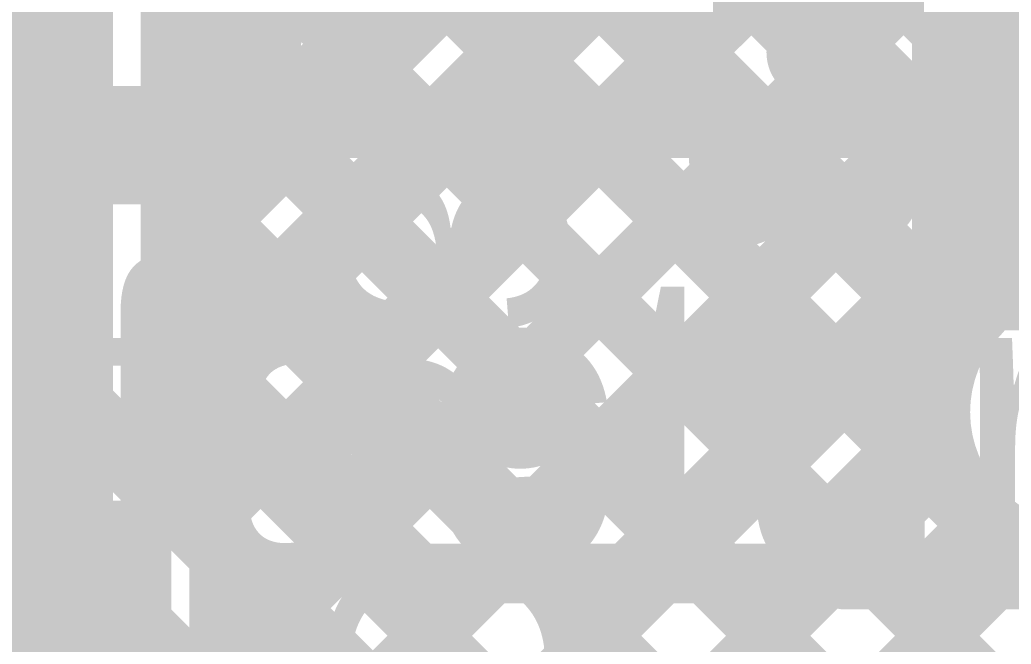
# Model space of a CAD drawing. Header units: millimetres. Extents: x -0.33 to 3.26, y -0.12 to 2.83.
# Drawn here: x 1.5893 to 1.7551, y 1.6302 to 1.7346 of the extents above; entities that cross this region are included whole.
import ezdxf

# ---------------------------------------------------------------- set-up
doc = ezdxf.new("R2010")
doc.units = ezdxf.units.MM
doc.header["$MEASUREMENT"] = 0
for name, color, linetype in [('BottomLayer', 5, 'Continuous'), ('BottomOverlay', 54, 'Continuous'), ('BottomPaste', 16, 'Continuous'), ('BottomSolder', 6, 'Continuous'), ('TopLayer', 1, 'Continuous'), ('TopOverlay', 2, 'Continuous'), ('ViaHoleLayer', 16, 'Continuous')]:
    doc.layers.add(name, color=color, linetype=linetype)
doc.styles.add('Agency FB', font='', dxfattribs={"height": 0.2})
doc.styles.add('Arial', font='', dxfattribs={"height": 0.2})
doc.styles.get('Agency FB').set_extended_font_data('Agency FB')
doc.styles.get('Arial').set_extended_font_data('Arial')

# ---------------------------------------------------------------- blocks, each defined once
blk = doc.blocks.new('R__0402_B_120')
at = {"layer": 'BottomLayer'}
for points in [[(-0.009500000000000001, 0.0125), (-0.009499999999999998, -0.0125), (-0.0275, -0.0125), (-0.0275, 0.0125)], [(0.0275, 0.0125), (0.0275, -0.0125), (0.009500000000000001, -0.0125), (0.009499999999999998, 0.0125)]]:
    blk.add_hatch(color=5, dxfattribs=at).paths.add_polyline_path(points)
at = {"layer": 'BottomPaste'}
for points in [[(-0.009500000000000001, 0.0125), (-0.009499999999999998, -0.0125), (-0.0275, -0.0125), (-0.0275, 0.0125)], [(0.0275, 0.0125), (0.0275, -0.0125), (0.009500000000000001, -0.0125), (0.009499999999999998, 0.0125)]]:
    blk.add_hatch(color=16, dxfattribs=at).paths.add_polyline_path(points)
at = {"layer": 'BottomSolder'}
for points in [[(-0.005500000000000001, 0.0165), (-0.005499999999999999, -0.0165), (-0.0315, -0.0165), (-0.0315, 0.0165)], [(0.0315, 0.0165), (0.0315, -0.0165), (0.005500000000000001, -0.0165), (0.005499999999999999, 0.0165)]]:
    blk.add_hatch(color=6, dxfattribs=at).paths.add_polyline_path(points)
at = {"layer": 'BottomOverlay', "const_width": 0.005}
for points in [[(-0.0325, 0.0175), (-0.0325, -0.0175)], [(-0.0325, 0.0175), (-0.0085, 0.0175)], [(0.0085, 0.0175), (0.0325, 0.0175)], [(0.0325, 0.0175), (0.0325, -0.0175)], [(-0.0325, -0.0175), (-0.0085, -0.0175)], [(0.0085, -0.0175), (0.0325, -0.0175)]]:
    blk.add_lwpolyline(points, dxfattribs=at)
at = {"layer": 'BottomOverlay', "const_width": 0.0025}
for points in [[(-0.03375, 0.0175, 1), (-0.03125, 0.0175, 1)], [(-0.03375, 0.0175, 1), (-0.03125, 0.0175, 1)], [(-0.00975, 0.0175, 1), (-0.00725, 0.0175, 1)], [(0.00725, 0.0175, 1), (0.00975, 0.0175, 1)], [(0.03125, 0.0175, 1), (0.03375, 0.0175, 1)], [(0.03125, 0.0175, 1), (0.03375, 0.0175, 1)], [(-0.03375, -0.0175, 1), (-0.03125, -0.0175, 1)], [(-0.03375, -0.0175, 1), (-0.03125, -0.0175, 1)], [(-0.00975, -0.0175, 1), (-0.00725, -0.0175, 1)], [(0.00725, -0.0175, 1), (0.00975, -0.0175, 1)], [(0.03125, -0.0175, 1), (0.03375, -0.0175, 1)], [(0.03125, -0.0175, 1), (0.03375, -0.0175, 1)]]:
    blk.add_lwpolyline(points, format="xyb", close=True, dxfattribs=at)
blk = doc.blocks.new('SOT23_3_B_168')
at = {"layer": 'BottomLayer'}
for points in [[(-0.02165995, 0.02657475), (-0.05315605, 0.02657475), (-0.05315605, 0.05807085), (-0.02165995, 0.05807085)], [(0.05314315, 0.02657475), (0.02164705, 0.02657475), (0.02164705, 0.05807085), (0.05314315, 0.05807085)], [(0.01574165, -0.05807095), (-0.01575445, -0.05807095), (-0.01575445, -0.02657485), (0.01574165, -0.02657485)]]:
    blk.add_hatch(color=5, dxfattribs=at).paths.add_polyline_path(points)
at = {"layer": 'BottomPaste'}
for points in [[(-0.02165995, 0.02657475), (-0.05315605, 0.02657475), (-0.05315605, 0.05807085), (-0.02165995, 0.05807085)], [(0.05314315, 0.02657475), (0.02164705, 0.02657475), (0.02164705, 0.05807085), (0.05314315, 0.05807085)], [(0.01574165, -0.05807095), (-0.01575445, -0.05807095), (-0.01575445, -0.02657485), (0.01574165, -0.02657485)]]:
    blk.add_hatch(color=16, dxfattribs=at).paths.add_polyline_path(points)
at = {"layer": 'BottomSolder'}
for points in [[(-0.01765995, 0.02257475), (-0.05715605, 0.02257475), (-0.05715605, 0.06207085), (-0.01765995, 0.06207085)], [(0.05714315, 0.02257475), (0.01764705, 0.02257475), (0.01764705, 0.06207085), (0.05714315, 0.06207085)], [(0.01974165, -0.06207095), (-0.01975445, -0.06207095), (-0.01975445, -0.02257485), (0.01974165, -0.02257485)]]:
    blk.add_hatch(color=6, dxfattribs=at).paths.add_polyline_path(points)
at = {"layer": 'BottomOverlay'}
for points, const_width in [([(-0.0640851, 0.068, 1), (-0.0739277, 0.068, 1)], 0.0098425), ([(-0.0763883, 0.068, 1), (-0.0714671, 0.068, 1)], 0.0049212), ([(-0.0665457, 0.068, 1), (-0.0616245, 0.068, 1)], 0.0049212), ([(-0.0135064, 0.032, 1), (-0.0085064, 0.032, 1)], 0.005), ([(0.0084936, 0.032, 1), (0.0134936, 0.032, 1)], 0.005), ([(-0.0665064, 0.03, 1), (-0.0615064, 0.03, 1)], 0.005), ([(0.0614936, 0.03, 1), (0.0664936, 0.03, 1)], 0.005), ([(0.0264936, -0.031, 1), (0.0314936, -0.031, 1)], 0.005), ([(0.0614936, -0.031, 1), (0.0664936, -0.031, 1)], 0.005), ([(0.0614936, -0.031, 1), (0.0664936, -0.031, 1)], 0.005), ([(-0.0665064, -0.032, 1), (-0.0615064, -0.032, 1)], 0.005), ([(-0.0665064, -0.032, 1), (-0.0615064, -0.032, 1)], 0.005), ([(-0.0315064, -0.032, 1), (-0.0265064, -0.032, 1)], 0.005)]:
    blk.add_lwpolyline(points, format="xyb", close=True, dxfattribs=dict(at, const_width=const_width))
at = {"layer": 'BottomOverlay', "const_width": 0.01}
for points in [[(0.0109936, 0.032), (-0.0110064, 0.032)], [(-0.0640064, 0.03), (-0.0640064, -0.032)], [(0.0639936, 0.03), (0.0639936, -0.031)], [(0.0639936, -0.031), (0.0289936, -0.031)], [(-0.0290064, -0.032), (-0.0640064, -0.032)]]:
    blk.add_lwpolyline(points, dxfattribs=at)
blk = doc.blocks.new('SOT23_3_B_172')
at = {"layer": 'BottomLayer'}
for points in [[(-0.02165995, 0.02657475), (-0.05315605, 0.02657475), (-0.05315605, 0.05807085), (-0.02165995, 0.05807085)], [(0.05314315, 0.02657475), (0.02164705, 0.02657475), (0.02164705, 0.05807085), (0.05314315, 0.05807085)], [(0.01574165, -0.05807095), (-0.01575445, -0.05807095), (-0.01575445, -0.02657485), (0.01574165, -0.02657485)]]:
    blk.add_hatch(color=5, dxfattribs=at).paths.add_polyline_path(points)
at = {"layer": 'BottomPaste'}
for points in [[(-0.02165995, 0.02657475), (-0.05315605, 0.02657475), (-0.05315605, 0.05807085), (-0.02165995, 0.05807085)], [(0.05314315, 0.02657475), (0.02164705, 0.02657475), (0.02164705, 0.05807085), (0.05314315, 0.05807085)], [(0.01574165, -0.05807095), (-0.01575445, -0.05807095), (-0.01575445, -0.02657485), (0.01574165, -0.02657485)]]:
    blk.add_hatch(color=16, dxfattribs=at).paths.add_polyline_path(points)
at = {"layer": 'BottomSolder'}
for points in [[(-0.01765995, 0.02257475), (-0.05715605, 0.02257475), (-0.05715605, 0.06207085), (-0.01765995, 0.06207085)], [(0.05714315, 0.02257475), (0.01764705, 0.02257475), (0.01764705, 0.06207085), (0.05714315, 0.06207085)], [(0.01974165, -0.06207095), (-0.01975445, -0.06207095), (-0.01975445, -0.02257485), (0.01974165, -0.02257485)]]:
    blk.add_hatch(color=6, dxfattribs=at).paths.add_polyline_path(points)
at = {"layer": 'BottomOverlay'}
for points, const_width in [([(-0.0640851, 0.068, 1), (-0.0739277, 0.068, 1)], 0.0098425), ([(-0.0763883, 0.068, 1), (-0.0714671, 0.068, 1)], 0.0049212), ([(-0.0665457, 0.068, 1), (-0.0616245, 0.068, 1)], 0.0049212), ([(-0.0135064, 0.032, 1), (-0.0085064, 0.032, 1)], 0.005), ([(0.0084936, 0.032, 1), (0.0134936, 0.032, 1)], 0.005), ([(-0.0665064, 0.03, 1), (-0.0615064, 0.03, 1)], 0.005), ([(0.0614936, 0.03, 1), (0.0664936, 0.03, 1)], 0.005), ([(0.0264936, -0.031, 1), (0.0314936, -0.031, 1)], 0.005), ([(0.0614936, -0.031, 1), (0.0664936, -0.031, 1)], 0.005), ([(0.0614936, -0.031, 1), (0.0664936, -0.031, 1)], 0.005), ([(-0.0665064, -0.032, 1), (-0.0615064, -0.032, 1)], 0.005), ([(-0.0665064, -0.032, 1), (-0.0615064, -0.032, 1)], 0.005), ([(-0.0315064, -0.032, 1), (-0.0265064, -0.032, 1)], 0.005)]:
    blk.add_lwpolyline(points, format="xyb", close=True, dxfattribs=dict(at, const_width=const_width))
at = {"layer": 'BottomOverlay', "const_width": 0.01}
for points in [[(0.0109936, 0.032), (-0.0110064, 0.032)], [(-0.0640064, 0.03), (-0.0640064, -0.032)], [(0.0639936, 0.03), (0.0639936, -0.031)], [(0.0639936, -0.031), (0.0289936, -0.031)], [(-0.0290064, -0.032), (-0.0640064, -0.032)]]:
    blk.add_lwpolyline(points, dxfattribs=at)

msp = doc.modelspace()

# ---------------------------------------------------------------- hatches: boundary and pattern name
at = {"layer": 'BottomLayer'}
h = msp.add_hatch(color=5, dxfattribs=at)
edge = h.paths.add_edge_path()
edge.add_arc((1.673, 1.7113189), 0.011811, 0, 360)
h = msp.add_hatch(color=5, dxfattribs=at)
edge = h.paths.add_edge_path()
edge.add_arc((1.713, 1.7113189), 0.011811, 0, 360)
h = msp.add_hatch(color=5, dxfattribs=at)
edge = h.paths.add_edge_path()
edge.add_arc((1.713, 1.6723189), 0.011811, 0, 360)
h = msp.add_hatch(color=5, dxfattribs=at)
edge = h.paths.add_edge_path()
edge.add_arc((1.673, 1.6713189), 0.011811, 0, 360)
at = {"layer": 'TopLayer'}
h = msp.add_hatch(color=1, dxfattribs=at)
edge = h.paths.add_edge_path()
edge.add_arc((1.673, 1.7113189), 0.011811, 0, 360)
h = msp.add_hatch(color=1, dxfattribs=at)
edge = h.paths.add_edge_path()
edge.add_arc((1.713, 1.7113189), 0.011811, 0, 360)
h = msp.add_hatch(color=1, dxfattribs=at)
edge = h.paths.add_edge_path()
edge.add_arc((1.713, 1.6723189), 0.011811, 0, 360)
h = msp.add_hatch(color=1, dxfattribs=at)
edge = h.paths.add_edge_path()
edge.add_arc((1.673, 1.6713189), 0.011811, 0, 360)
at = {"layer": 'ViaHoleLayer'}
h = msp.add_hatch(color=16, dxfattribs=at)
edge = h.paths.add_edge_path()
edge.add_arc((1.673, 1.7113189), 0.007874, 0, 360)
h = msp.add_hatch(color=16, dxfattribs=at)
edge = h.paths.add_edge_path()
edge.add_arc((1.713, 1.7113189), 0.007874, 0, 360)
h = msp.add_hatch(color=16, dxfattribs=at)
edge = h.paths.add_edge_path()
edge.add_arc((1.673, 1.6713189), 0.007874, 0, 360)
h = msp.add_hatch(color=16, dxfattribs=at)
edge = h.paths.add_edge_path()
edge.add_arc((1.713, 1.6723189), 0.007874, 0, 360)

# ---------------------------------------------------------------- linework, layer by layer
at = {"layer": 'BottomLayer'}
for points, const_width in [([(1.6226713, 1.7378085), (1.7434593, 1.8585965)], 0.01), ([(1.6169231, 1.703776), (1.7434593, 1.8303122)], 0.01), ([(1.6375151, 1.8216238), (1.7434593, 1.7156796)], 0.01), ([(1.6180943, 1.8127603), (1.7434593, 1.6873953)], 0.01), ([(1.6169231, 1.6754917), (1.7434593, 1.8020279)], 0.01), ([(1.6226712, 1.6529555), (1.7568896, 1.7871739)], 0.01), ([(1.5949231, 1.6344375), (1.5949231, 1.7813523)], 0.02), ([(1.6226713, 1.7286894), (1.6226713, 1.7841856)], 0.01), ([(1.6226713, 1.779899), (1.7482614, 1.6543089)], 0.01), ([(1.7434593, 1.7201739), (1.7434593, 1.7571739)], 0.01), ([(1.6226713, 1.7516147), (1.8919719, 1.4823141)], 0.01), ([(1.6226712, 1.6246712), (1.7434593, 1.7454593)], 0.01), ([(1.6226712, 1.6246712), (1.7434593, 1.7454593)], 0.01), ([(1.6169231, 1.7286894), (1.6226713, 1.7286894)], 0.01), ([(1.6169231, 1.6621856), (1.6169231, 1.7286894)], 0.01), ([(1.6173123, 1.7286894), (1.8911453, 1.4548564)], 0.01), ([(1.7434593, 1.7151739), (1.7434593, 1.7201739)], 0.01), ([(1.7434593, 1.7151739), (1.7434593, 1.7201739)], 0.01), ([(1.4822843, 1.456), (1.7434593, 1.717175)], 0.01), ([(1.7434593, 1.6781739), (1.7434593, 1.7151739)], 0.01), ([(1.6169231, 1.7007943), (1.8637174, 1.454)], 0.01), ([(1.5105686, 1.456), (1.7434593, 1.6888907)], 0.01), ([(1.6169231, 1.67251), (1.8354331, 1.454)], 0.01), ([(1.5388529, 1.456), (1.7443891, 1.6615362)], 0.01), ([(1.6169231, 1.6621856), (1.6226712, 1.6621856)], 0.01), ([(1.6226712, 1.6066894), (1.6226712, 1.6621856)], 0.01), ([(1.7523089, 1.6502614), (1.776, 1.6265703)], 0.01), ([(1.5671372, 1.456), (1.7580658, 1.6469286)], 0.01), ([(1.6226712, 1.6384776), (1.8071488, 1.454)], 0.01)]:
    msp.add_lwpolyline(points, dxfattribs=dict(at, const_width=const_width))
for points, const_width in [([(1.6201713, 1.7378085, 1), (1.6251713, 1.7378085, 1)], 0.005), ([(1.6144231, 1.7286894, 1), (1.6194231, 1.7286894, 1)], 0.005), ([(1.6144231, 1.7286894, 1), (1.6194231, 1.7286894, 1)], 0.005), ([(1.6148123, 1.7286894, 1), (1.6198123, 1.7286894, 1)], 0.005), ([(1.6201713, 1.7286894, 1), (1.6251713, 1.7286894, 1)], 0.005), ([(1.6201713, 1.7286894, 1), (1.6251713, 1.7286894, 1)], 0.005), ([(1.7409593, 1.7201739, 1), (1.7459593, 1.7201739, 1)], 0.005), ([(1.7409593, 1.7201739, 1), (1.7459593, 1.7201739, 1)], 0.005), ([(1.7409593, 1.7201739, 1), (1.7459593, 1.7201739, 1)], 0.005), ([(1.7409593, 1.717175, 1), (1.7459593, 1.717175, 1)], 0.005), ([(1.7409593, 1.7156796, 1), (1.7459593, 1.7156796, 1)], 0.005), ([(1.7409593, 1.7151739, 1), (1.7459593, 1.7151739, 1)], 0.005), ([(1.7409593, 1.7151739, 1), (1.7459593, 1.7151739, 1)], 0.005), ([(1.7409593, 1.7151739, 1), (1.7459593, 1.7151739, 1)], 0.005), ([(1.6144231, 1.703776, 1), (1.6194231, 1.703776, 1)], 0.005), ([(1.6144231, 1.7007943, 1), (1.6194231, 1.7007943, 1)], 0.005), ([(1.7409593, 1.6888907, 1), (1.7459593, 1.6888907, 1)], 0.005), ([(1.7409593, 1.6873953, 1), (1.7459593, 1.6873953, 1)], 0.005), ([(1.7409593, 1.6781739, 1), (1.7459593, 1.6781739, 1)], 0.005), ([(1.7425272, 1.6781739, 1), (1.7475272, 1.6781739, 1)], 0.005), ([(1.6144231, 1.6754917, 1), (1.6194231, 1.6754917, 1)], 0.005), ([(1.6144231, 1.67251, 1), (1.6194231, 1.67251, 1)], 0.005), ([(1.6144231, 1.6621856, 1), (1.6194231, 1.6621856, 1)], 0.005), ([(1.6144231, 1.6621856, 1), (1.6194231, 1.6621856, 1)], 0.005), ([(1.6201712, 1.6621856, 1), (1.6251712, 1.6621856, 1)], 0.005), ([(1.6201712, 1.6621856, 1), (1.6251712, 1.6621856, 1)], 0.005), ([(1.7418891, 1.6615362, 1), (1.7468891, 1.6615362, 1)], 0.005), ([(1.7457614, 1.6543089, 1), (1.7507614, 1.6543089, 1)], 0.005), ([(1.6201712, 1.6529555, 1), (1.6251712, 1.6529555, 1)], 0.005), ([(1.7498089, 1.6502614, 1), (1.7548089, 1.6502614, 1)], 0.005), ([(1.7555658, 1.6469286, 1), (1.7605658, 1.6469286, 1)], 0.005), ([(1.5899231, 1.6344375, 1), (1.5999231, 1.6344375, 1)], 0.01), ([(1.6201712, 1.6384776, 1), (1.6251712, 1.6384776, 1)], 0.005)]:
    msp.add_lwpolyline(points, format="xyb", close=True, dxfattribs=dict(at, const_width=const_width))
at = {"layer": 'BottomLayer', "const_width": 0.01}
msp.add_lwpolyline([(1.776, 1.6469554, -0.6673554500262732), (1.7450272, 1.6781739)], format="xyb", dxfattribs=at)
at = {"layer": 'TopLayer'}
for points, const_width in [([(1.5965215, 1.6724785), (1.5965215, 2.0172603)], 0.012), ([(1.6145215, 1.6799343), (1.6145215, 2.001673)], 0.01), ([(1.75, 1.6856722), (1.75, 1.9819584)], 0.01), ([(1.6145215, 1.861587), (1.75, 1.7261085)], 0.01), ([(1.6145215, 1.7183447), (1.75, 1.8538232)], 0.01), ([(1.6145215, 1.8361312), (1.75, 1.7006527)], 0.01), ([(1.6145215, 1.6928889), (1.75, 1.8283674)], 0.01), ([(1.6145215, 1.8106754), (1.7456515, 1.6795454)], 0.01), ([(1.6207721, 1.6736837), (1.75, 1.8029116)], 0.01), ([(1.6145215, 1.7852196), (1.7587411, 1.641)], 0.01), ([(1.6335, 1.6609558), (1.75, 1.7774558)], 0.01), ([(1.6145215, 1.7597638), (1.7332853, 1.641)], 0.01), ([(1.6462279, 1.6482279), (1.75, 1.752)], 0.01), ([(1.6462279, 1.6482279), (1.75, 1.752)], 0.01), ([(1.482, 1.7395505), (1.6075505, 1.614)], 0.01), ([(1.6145215, 1.734308), (1.7068295, 1.642)], 0.01), ([(1.6654558, 1.642), (1.75, 1.7265442)], 0.01), ([(1.6145215, 1.7088522), (1.6813737, 1.642)], 0.01), ([(1.6909116, 1.642), (1.75, 1.7010884)], 0.01), ([(1.6145215, 1.6833964), (1.6559179, 1.642)], 0.01), ([(1.6145215, 1.6799343), (1.6524558, 1.642)], 0.01), ([(1.5965215, 1.6724785), (1.645, 1.624)], 0.012), ([(1.7163674, 1.642), (1.7431897, 1.6688223)], 0.01), ([(1.5838173, 1.6597269), (1.6295442, 1.614)], 0.01), ([(1.7408232, 1.641), (1.7510994, 1.6512762)], 0.01), ([(1.5610884, 1.614), (1.5953163, 1.6482279)], 0.01), ([(1.6524558, 1.642), (1.721189, 1.642)], 0.01), ([(1.7271051, 1.641), (1.8936322, 1.641)], 0.01), ([(1.5865442, 1.614), (1.6080442, 1.6355)], 0.01)]:
    msp.add_lwpolyline(points, dxfattribs=dict(at, const_width=const_width))
for points, const_width in [([(1.6120215, 1.734308, 1), (1.6170215, 1.734308, 1)], 0.005), ([(1.7475, 1.7265442, 1), (1.7525, 1.7265442, 1)], 0.005), ([(1.7475, 1.7261085, 1), (1.7525, 1.7261085, 1)], 0.005), ([(1.6120215, 1.7183447, 1), (1.6170215, 1.7183447, 1)], 0.005), ([(1.6120215, 1.7088522, 1), (1.6170215, 1.7088522, 1)], 0.005), ([(1.7475, 1.7010884, 1), (1.7525, 1.7010884, 1)], 0.005), ([(1.7475, 1.7006527, 1), (1.7525, 1.7006527, 1)], 0.005), ([(1.6120215, 1.6928889, 1), (1.6170215, 1.6928889, 1)], 0.005), ([(1.7475, 1.6856722, 1), (1.7525, 1.6856722, 1)], 0.005), ([(1.7475, 1.6856722, 1), (1.7525, 1.6856722, 1)], 0.005), ([(1.6120215, 1.6833964, 1), (1.6170215, 1.6833964, 1)], 0.005), ([(1.6120215, 1.6799343, 1), (1.6170215, 1.6799343, 1)], 0.005), ([(1.6120215, 1.6799343, 1), (1.6170215, 1.6799343, 1)], 0.005), ([(1.7431515, 1.6795454, 1), (1.7481515, 1.6795454, 1)], 0.005), ([(1.5935215, 1.6724785, 1), (1.5995215, 1.6724785, 1)], 0.006), ([(1.5935215, 1.6724785, 1), (1.5995215, 1.6724785, 1)], 0.006), ([(1.6182721, 1.6736837, 1), (1.6232721, 1.6736837, 1)], 0.005), ([(1.7406897, 1.6688223, 1), (1.7456897, 1.6688223, 1)], 0.005), ([(1.631, 1.6609558, 1), (1.636, 1.6609558, 1)], 0.005), ([(1.7485994, 1.6512762, 1), (1.7535994, 1.6512762, 1)], 0.005), ([(1.5928163, 1.6482279, 1), (1.5978163, 1.6482279, 1)], 0.005), ([(1.6437279, 1.6482279, 1), (1.6487279, 1.6482279, 1)], 0.005), ([(1.6437279, 1.6482279, 1), (1.6487279, 1.6482279, 1)], 0.005), ([(1.6499558, 1.642, 1), (1.6549558, 1.642, 1)], 0.005), ([(1.6499558, 1.642, 1), (1.6549558, 1.642, 1)], 0.005), ([(1.6534179, 1.642, 1), (1.6584179, 1.642, 1)], 0.005), ([(1.6629558, 1.642, 1), (1.6679558, 1.642, 1)], 0.005), ([(1.6788737, 1.642, 1), (1.6838737, 1.642, 1)], 0.005), ([(1.6884116, 1.642, 1), (1.6934116, 1.642, 1)], 0.005), ([(1.7043295, 1.642, 1), (1.7093295, 1.642, 1)], 0.005), ([(1.7138674, 1.642, 1), (1.7188674, 1.642, 1)], 0.005), ([(1.718689, 1.642, 1), (1.723689, 1.642, 1)], 0.005), ([(1.718689, 1.642, 1), (1.723689, 1.642, 1)], 0.005), ([(1.7246051, 1.641, 1), (1.7296051, 1.641, 1)], 0.005), ([(1.7246051, 1.641, 1), (1.7296051, 1.641, 1)], 0.005), ([(1.7307853, 1.641, 1), (1.7357853, 1.641, 1)], 0.005), ([(1.7383232, 1.641, 1), (1.7433232, 1.641, 1)], 0.005), ([(1.7562411, 1.641, 1), (1.7612411, 1.641, 1)], 0.005), ([(1.6055442, 1.6355, 1), (1.6105442, 1.6355, 1)], 0.005)]:
    msp.add_lwpolyline(points, format="xyb", close=True, dxfattribs=dict(at, const_width=const_width))
at = {"layer": 'TopLayer', "const_width": 0.01}
for points in [[(1.790811, 1.669, -1.488750711209002), (1.75, 1.6856722)], [(1.721189, 1.642, -0.08392021690038265), (1.7271051, 1.641)]]:
    msp.add_lwpolyline(points, format="xyb", dxfattribs=at)
at = {"layer": 'TopOverlay', "const_width": 0.003}
for points in [[(1.187, 1.722), (1.82, 1.722)], [(1.187, 1.719), (1.826, 1.719)], [(1.187, 1.716), (1.832, 1.716)], [(1.187, 1.713), (1.835, 1.713)]]:
    msp.add_lwpolyline(points, dxfattribs=at)

# ---------------------------------------------------------------- block references
for name, p, rotation in [('SOT23_3_B_172', (1.5575152, 1.7987603), 180), ('R__0402_B_120', (1.7679593, 1.7176739), 90), ('SOT23_3_B_168', (1.5575151, 1.6767603), 180)]:
    msp.add_blockref(name, p, dxfattribs=dict(rotation=rotation))

# ---------------------------------------------------------------- texts
at = {"layer": 'BottomOverlay', "style": 'Arial', "text_generation_flag": 2}
for s, rotation, p in [('&', 360, (1.742, 1.697)), ('Q53', 270, (1.6409231, 1.6057603))]:
    msp.add_text(s, height=0.04, rotation=rotation, dxfattribs=at).set_placement(p)
at = {"layer": 'TopOverlay', "style": 'Agency FB'}
msp.add_text('Manufacturing Security Solutions for the Self Storage Industry', height=0.05, rotation=360, dxfattribs=at).set_placement((1.433, 1.643))

doc.saveas('drawing.dxf')
